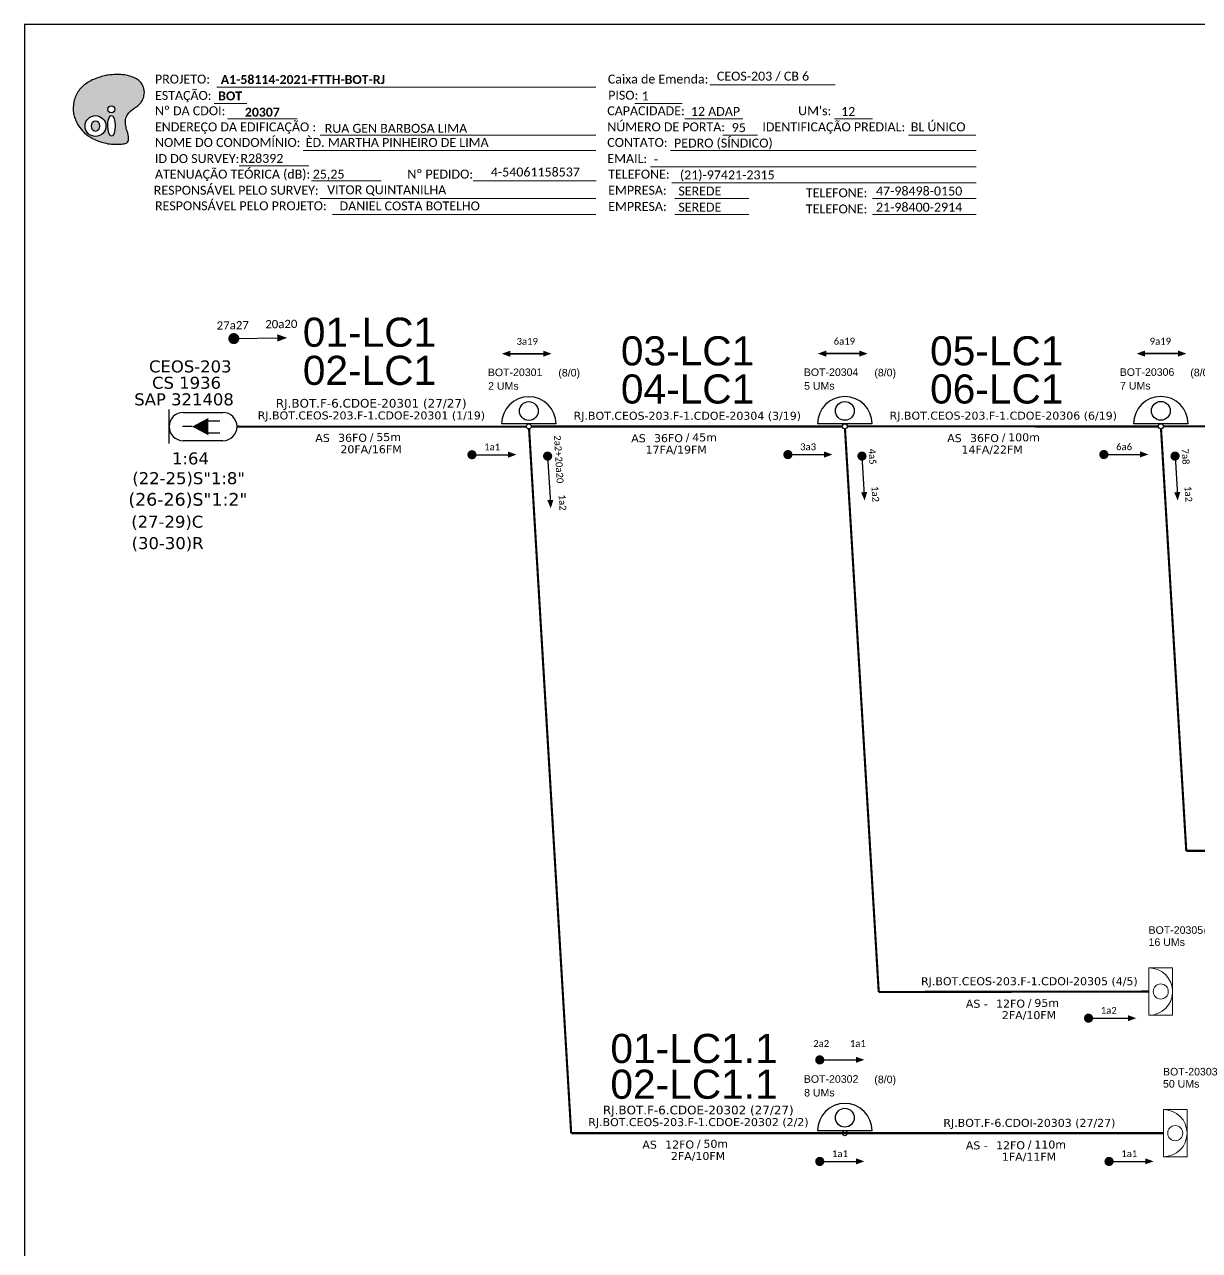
# Model space of a CAD drawing. Header units: inches. Extents: x 26024 to 26862, y 293481 to 294075.
# Drawn here: x 26023.6 to 26306.2, y 293780.7 to 294075.5 of the extents above; entities that cross this region are included whole.
import ezdxf
from ezdxf.enums import TextEntityAlignment as Align

# ---------------------------------------------------------------- set-up
doc = ezdxf.new("R2010")
doc.units = ezdxf.units.IN
doc.header["$MEASUREMENT"] = 0
for name, color, linetype, lineweight in [("20.0-LEGENDA DOS CDO'S", 1, 'Continuous', 0), ('20.1-CDO_INTERIOR', 1, 'Continuous', 0), ('20.2-CDO_POSTE', 1, 'Continuous', 5), ('40.1-ETIQUETAS', 1, 'Continuous', 20)]:
    doc.layers.add(name, color=color, linetype=linetype, lineweight=lineweight)
for name, color, linetype in [('20.4-CEOS', 1, 'Continuous'), ('CAP a instalar', 1, 'Continuous'), ('CD a instalar', 1, 'Continuous'), ('label_cabos', 7, 'Continuous'), ('SETA', 7, 'Continuous'), ('texto', 7, 'Continuous')]:
    doc.layers.add(name, color=color, linetype=linetype)
doc.styles.add('ARIAL', font='arial.ttf')
doc.styles.add('siredit', font='verdana.ttf')
doc.styles.get("Standard").update_dxf_attribs({"font": 'arial.ttf'})
doc.styles.add('WMF-Calibri0', font='calibri.ttf')
doc.styles.add('WMF-Calibri1', font='calibrib.ttf')
doc.linetypes.add('FENCELINE1', pattern='A,0.25,-0.1,[133,ltypeshp.shx,S=0.1,R=0,X=-0.1,Y=0],-0.1,1', length=1.45)

# ---------------------------------------------------------------- blocks, each defined once
blk = doc.blocks.new('CDOE POSTE_')
at = {"color": 0}
blk.add_line((12.92, -5.49), (-2.38, -5.49), dxfattribs=at)
for centre, radius in [((5.27, -1.86), 2.64), ((5.27, -6.2), 0.708)]:
    blk.add_circle(centre, radius, dxfattribs=at)
blk.add_arc((5.27, -5.49), 7.65, 0, 180, dxfattribs=at)
blk = doc.blocks.new('ETIQUETA_RS5F')
at = {"layer": '40.1-ETIQUETAS', "color": 0, "style": 'siredit'}
blk.add_text('/', height=1.5, dxfattribs=at).set_placement((1.58, -1.95), align=Align.MIDDLE_RIGHT)
for tag, p in [('ETIQUETA_R_PRIMARIA', (1.21, 4.1)), ('ETIQUETA_R_SECUNDARIA', (1.21, 2.1)), ('F_ATIVAS/F_MORTAS', (1.14, -4.24))]:
    blk.add_attdef(tag, text='', height=1.5, dxfattribs=at).set_placement(p, align=Align.MIDDLE_CENTER)
for tag, p in [('TIPO_CABO', (-6.58, -2.12)), ('CAP_CABO', (0.4, -2.09))]:
    blk.add_attdef(tag, text='', height=1.5, dxfattribs=at).set_placement(p, align=Align.MIDDLE_RIGHT)
blk.add_attdef('METROS', text='', height=1.5, dxfattribs=at).set_placement((2.14, -1.95), align=Align.MIDDLE_LEFT)
for tag, p in [('FUSÃO_1', (0.85, -8.39)), ('FUSÃO_2', (0.85, -10.6)), ('FUSÃO_3', (0.85, -12.93)), ('FUSÃO_4', (0.85, -15.14)), ('FUSÃO_5', (0.85, -17.16))]:
    blk.add_attdef(tag, text='', height=1.5, dxfattribs=at).set_placement(p, align=Align.CENTER)
blk = doc.blocks.new('CDOI_INT')
at = {"layer": '20.1-CDO_INTERIOR', "color": 0, "lineweight": 18}
blk.add_lwpolyline([(4.25, -4.25), (4.25, 4.25), (0, 4.25), (0, -4.25)], close=True, dxfattribs=at)
blk.add_circle((2.12, 0), 1.36, dxfattribs=at)
blk.add_arc((0, 0), 4.25, 270, 90, dxfattribs=at)
at = {"layer": "20.0-LEGENDA DOS CDO'S", "color": 0, "style": 'ARIAL'}
for tag, p in [('CDO_N', (-0.08, 10.38)), ('SPLITER_1', (21.18, 10.38)), ('SURVEY', (-0.08, 8.2)), ('SPLITER_2', (21.19, 8.68)), ('SAP', (-0.08, 6.23)), ('1:XX', (5.94, -2.22)), ('UMS', (5.94, -4.24))]:
    blk.add_attdef(tag, p, '', height=1.36, dxfattribs=at)
blk.add_attdef('FIBRAS_UTILIZADAS', text='', height=1.36, dxfattribs=at).set_placement((15.34, 10.38), align=Align.CENTER)
blk = doc.blocks.new('SETA1')
at = {"const_width": 1.1}
blk.add_lwpolyline([(-5.28, 0, 1), (-4.18, 0, 1)], format="xyb", close=True, dxfattribs=at)
at = {"layer": 'SETA'}
blk.add_lwpolyline([(-4.73, 0), (4.73, 0)], dxfattribs=at)
blk.add_solid([(4.73, 0.73), (6.74, 0), (4.73, -0.73)], dxfattribs=at)
blk = doc.blocks.new('CDOE-TEXTO PADRÃO')
at = {"layer": "20.0-LEGENDA DOS CDO'S", "color": 0, "style": 'ARIAL'}
for tag, p in [('CDO_N', (0.49, 7.39)), ('CORDOALHA', (0.5, 4.33)), ('SAP', (0.51, 1.67)), ('SPLITER_1', (0.59, -0.91)), ('SPLITER_2', (0.6, -3.55)), ('(XX-XX_F)S', (0.54, -8.29)), ('(XX-XX_L)S', (0.55, -10.83)), ('UMS', (0.55, -13.15))]:
    blk.add_attdef(tag, p, '', height=1.7, rotation=0.118, dxfattribs=at)
blk.add_attdef('FIBRAS_UTILIZADAS', text='', height=1.7, rotation=0.118, dxfattribs=at).set_placement((19.77, 7.43), align=Align.CENTER)
blk = doc.blocks.new('CEOS_RP_CT_DRT')
at = {"layer": '20.4-CEOS', "color": 0}
for p, q in [((-4.54, 1.19), (-1.19, 1.19)), ((-1.19, -1.19), (-4.54, -1.19))]:
    blk.add_line(p, q, dxfattribs=at)
for points in [[(-5.73, -1.43), (-5.73, 1.44)], [(-3.79, 0), (-4.59, 0)], [(-2.47, 0.48), (-1.45, 0.48)], [(-2.47, -0.52), (-1.45, -0.52)]]:
    blk.add_lwpolyline(points, dxfattribs=at)
blk.add_lwpolyline([(-3.79, 0, 0, 1.47, 0), (-2.41, 0, 1.47, 1.47, 0)], format="xyseb", dxfattribs=at)
for centre, start, end in [((-4.54, 0), 90, 270), ((-1.19, 0), 270, 90)]:
    blk.add_arc(centre, 1.19, start, end, dxfattribs=at)
at = {"layer": '20.4-CEOS', "color": 7, "style": 'siredit'}
for tag, p in [('Nº_DA_CEOS', (-2.86, 5.6)), ('LOCAL', (-2.86, 4.24)), ('SAP', (-2.86, 2.78)), ('RACIO_SPLITAGEM', (-2.86, -1.88)), ('FIBRAS_SPLITTER', (-2.86, -3.58)), ('FIBRAS_TOP_C', (-2.86, -5.08)), ('RESERVA_FINAIS', (-2.86, -6.39))]:
    blk.add_attdef(tag, text='', height=1.01, dxfattribs=at).set_placement(p, align=Align.TOP_CENTER)
blk = doc.blocks.new('*U112')
at = {"layer": '20.4-CEOS', "color": 7, "style": 'siredit'}
blk.add_attdef('FIBRAS_SPLITTER', (0, 0), '', height=1.01, dxfattribs=at)
for tag, p, flags in [('ID_ATIVIDADE', (0, -1.483), 3), ('FATOR', (0, -2.795), 1), ('QTDE', (0, -4.107), 1), ('FID', (0, -5.419), 1)]:
    blk.add_attdef(tag, p, '', height=1.01, dxfattribs=dict(at, flags=flags))
blk = doc.blocks.new('OI')
h = blk.add_hatch(color=40)
edge = h.paths.add_edge_path()
edge.add_spline(control_points=[(4.35, -0.67), (3.92, -0.99), (3.26, -1.5), (2.81, -2.59), (2.9, -3.5), (3.06, -4.27), (3.31, -4.85), (3.37, -5.39), (3.4, -5.88), (3.2, -6.4), (2.54, -6.61), (1.65, -6.63), (0.55, -6.67), (-0.56, -6.42), (-1.61, -6.14), (-2.77, -5.61), (-3.92, -4.77), (-4.89, -3.7), (-5.34, -2.65), (-5.6, -1.94), (-5.85, -0.96), (-5.71, 0.47), (-5.1, 2.02), (-4.14, 3.02), (-3.3, 3.61), (-2.37, 4.16), (-1.36, 4.44), (-0.56, 4.7), (0.79, 4.85), (2.24, 4.97), (3.79, 4.57), (4.67, 4.21), (5.44, 3.65), (5.76, 2.99), (6.03, 2.21), (6.01, 1.46), (5.72, 0.64), (5.31, 0.08), (4.88, -0.38), (4.51, -0.55), (4.35, -0.67)], knot_values=[0, 0, 0, 0, 1.60434, 2.417191, 3.427595, 4.282808, 4.776746, 5.304182, 5.888771, 6.258406, 6.858137, 7.79129, 8.986195, 10.124242, 11.187857, 12.242908, 13.953784, 15.414161, 16.515391, 17.349188, 17.675853, 19.552021, 21.515531, 22.568638, 23.63245, 24.621084, 25.782718, 26.745347, 27.142653, 29.870543, 31.004649, 31.921532, 32.709589, 33.801391, 34.042471, 35.192333, 35.971461, 36.628871, 37.254359, 37.836911, 37.836911, 37.836911, 37.836911], degree=3, periodic=0)
h.paths.add_polyline_path([(1.13, -0.87, -1), (-0.04, -0.87, -1)], flags=16)
edge = h.paths.add_edge_path(flags=16)
edge.add_ellipse((0.56, -3.59), major_axis=(-0.02, 1.71), ratio=0.361305, start_angle=0, end_angle=360)
h.paths.add_polyline_path([(-0.36, -3.62, -1), (-3.8, -3.62, -1)], flags=16)
edge = h.paths.add_edge_path(flags=0)
edge.add_ellipse((-2.08, -3.62), major_axis=(0, 0.885), ratio=0.758294, start_angle=0, end_angle=360)
at = {"color": 40}
for centre, radius in [((-2.08, -3.62), 1.72), ((0.54, -0.87), 0.587)]:
    blk.add_circle(centre, radius, dxfattribs=at)
blk.add_ellipse((0.56, -3.59), major_axis=(-0.02, 1.71), ratio=0.361305, dxfattribs=at)
blk.add_ellipse((-2.08, -3.62), major_axis=(0, 0.885), ratio=0.758294, start_param=-3.141592653589792, end_param=3.141592653589792, dxfattribs=at)
at = {"color": 40, "start_tangent": (-0.800898, -0.598801), "end_tangent": (-0.800898, -0.598801)}
blk.add_spline([(4.35, -0.67), (3.2, -1.78), (2.9, -2.54), (2.92, -3.55), (3.12, -4.38), (3.28, -4.85), (3.37, -5.37), (3.35, -5.95), (3.2, -6.29), (2.66, -6.55), (1.73, -6.63), (0.54, -6.62), (-0.58, -6.41), (-1.6, -6.11), (-2.56, -5.67), (-3.95, -4.67), (-4.89, -3.56), (-5.37, -2.56), (-5.64, -1.78), (-5.72, -1.46), (-5.63, 0.42), (-4.84, 2.22), (-4.13, 2.99), (-3.27, 3.62), (-2.4, 4.09), (-1.3, 4.47), (-0.37, 4.72), (0.02, 4.77), (2.75, 4.8), (3.85, 4.53), (4.69, 4.16), (5.31, 3.68), (5.85, 2.73), (5.93, 2.5), (5.94, 1.35), (5.67, 0.62), (5.29, 0.08), (4.84, -0.36), (4.35, -0.67)], degree=3, dxfattribs=at)

msp = doc.modelspace()

# ---------------------------------------------------------------- linework, layer by layer
msp.add_lwpolyline([(26023.65, 293481.49), (26862.21, 293481.49), (26862.21, 294075.49), (26023.65, 294075.49), (26023.65, 293481.49)])
at = {"color": 7, "lineweight": 0}
for points in [[(26069.9, 294060.41), (26161.07, 294060.41)], [(26188.47, 294060.99), (26218.63, 294060.99)], [(26069.28, 294056.47), (26077.14, 294056.47)], [(26170.42, 294056.52), (26181.8, 294056.52)], [(26072.47, 294052.79), (26089.21, 294052.79)], [(26182.48, 294052.79), (26196.42, 294052.79)], [(26218.41, 294052.79), (26227.61, 294052.79)], [(26094.76, 294048.9), (26161.07, 294048.9)], [(26191.58, 294048.9), (26199.92, 294048.9)], [(26236.19, 294048.9), (26252.46, 294048.9)], [(26090.66, 294045.17), (26161.07, 294045.17)], [(26179.02, 294045.17), (26252.49, 294045.17)], [(26075.26, 294041.49), (26091.99, 294041.49)], [(26174.17, 294041.28), (26252.49, 294041.28)], [(26092.7, 294037.93), (26109.43, 294037.93)], [(26131.5, 294037.94), (26160.89, 294037.94)], [(26132.1, 294037.94), (26161.08, 294037.94)], [(26179.32, 294037.4), (26252.49, 294037.4)], [(26094.76, 294033.66), (26161.07, 294033.66)], [(26180.05, 294033.66), (26197.8, 294033.66)], [(26227.57, 294033.66), (26252.49, 294033.66)], [(26097.75, 294029.78), (26161.07, 294029.78)], [(26180.05, 294029.78), (26197.8, 294029.78)], [(26227.57, 294029.78), (26252.49, 294029.78)]]:
    msp.add_lwpolyline(points, dxfattribs=at)
for points, const_width in [([(26073.32, 293999.97, 1), (26074.64, 293999.98, 1)], 1.32), ([(26130.7, 293972.05, 1), (26131.8, 293972.05, 1)], 1.1), ([(26149.41, 293972.27, 1), (26149.48, 293971.17, 1)], 1.1), ([(26206.68, 293972.08, 1), (26207.78, 293972.08, 1)], 1.1), ([(26225, 293972.27, 1), (26225.07, 293971.17, 1)], 1.1), ([(26282.67, 293972.1, 1), (26283.77, 293972.1, 1)], 1.1), ([(26300.3, 293972.27, 1), (26300.36, 293971.17, 1)], 1.1), ([(26214.34, 293826.54, 1), (26215.44, 293826.54, 1)], 1.1), ([(26214.34, 293802.12, 1), (26215.44, 293802.12, 1)], 1.1), ([(26283.91, 293802.12, 1), (26285.01, 293802.12, 1)], 1.1)]:
    msp.add_lwpolyline(points, format="xyb", close=True, dxfattribs=dict(const_width=const_width))
at = {"layer": 'CAP a instalar', "color": 0, "linetype": 'FENCELINE1', "ltscale": 5, "const_width": 0.513}
for points in [[(26074.76, 293978.82), (26144.33, 293978.79)], [(26144.99, 293978.24), (26155.11, 293808.92)], [(26145.54, 293978.85), (26220.32, 293978.82)], [(26221.53, 293978.87), (26296.3, 293978.84)], [(26297.51, 293978.9), (26372.29, 293978.87)], [(26297.54, 293808.92), (26155.11, 293808.92)]]:
    msp.add_lwpolyline(points, dxfattribs=at)
at = {"layer": 'CD a instalar', "color": 8, "linetype": 'FENCELINE1', "ltscale": 5, "const_width": 0.513}
for points in [[(26220.96, 293978.27), (26229.07, 293842.87)], [(26294.06, 293842.97), (26229.07, 293842.87)]]:
    msp.add_lwpolyline(points, dxfattribs=at)
at = {"layer": 'CD a instalar', "color": 1, "linetype": 'FENCELINE1', "ltscale": 5, "const_width": 0.513}
for points in [[(26296.96, 293978.3), (26303.03, 293876.8)], [(26370.05, 293877.03), (26303.03, 293876.8)]]:
    msp.add_lwpolyline(points, dxfattribs=at)
at = {"layer": 'label_cabos', "color": 0}
msp.add_line((26227.46, 293809.52), (26214.37, 293809.52), dxfattribs=at)
for centre, major_axis, start_param, end_param in [((26220.92, 293809.52), (-4.63, 4.63), 3.926991, 7.068583), ((26220.92, 293812.63), (1.6, 1.6), 5.497787, 11.780972), ((26220.92, 293808.92), (-0.428, 0.428), 3.926991, 10.210176)]:
    msp.add_ellipse(centre, major_axis=major_axis, ratio=1, start_param=start_param, end_param=end_param, dxfattribs=at)
at = {"layer": 'SETA'}
for points in [[(26073.98, 293999.98), (26085.32, 294000.12)], [(26139.7, 293996.32), (26149.15, 293996.32)], [(26149.15, 293996.32), (26139.7, 293996.32)], [(26215.68, 293996.35), (26225.14, 293996.35)], [(26225.14, 293996.35), (26215.68, 293996.35)], [(26292.35, 293996.35), (26301.8, 293996.35)], [(26301.8, 293996.35), (26292.35, 293996.35)], [(26131.25, 293972.05), (26140.7, 293972.05)], [(26149.45, 293971.72), (26150.12, 293960.4)], [(26207.23, 293972.08), (26216.69, 293972.08)], [(26225.04, 293971.72), (26225.59, 293962.28)], [(26283.22, 293972.1), (26292.68, 293972.1)], [(26300.33, 293971.72), (26300.88, 293962.28)], [(26214.89, 293826.54), (26224.35, 293826.54)], [(26214.89, 293802.12), (26224.35, 293802.12)], [(26284.46, 293802.12), (26293.92, 293802.12)]]:
    msp.add_lwpolyline(points, dxfattribs=at)
for points in [[(26084.4, 294001.01), (26086.83, 294000.16), (26084.43, 293999.25)], [(26140.46, 293997.07), (26138.44, 293996.34), (26140.46, 293995.6)], [(26148.39, 293997.07), (26150.41, 293996.34), (26148.39, 293995.6)], [(26216.44, 293997.1), (26214.43, 293996.36), (26216.44, 293995.63)], [(26224.38, 293997.1), (26226.4, 293996.36), (26224.38, 293995.63)], [(26293.11, 293997.1), (26291.09, 293996.36), (26293.11, 293995.63)], [(26301.05, 293997.1), (26303.06, 293996.36), (26301.05, 293995.63)], [(26139.95, 293972.8), (26141.96, 293972.07), (26139.95, 293971.33)], [(26215.93, 293972.83), (26217.95, 293972.09), (26215.93, 293971.36)], [(26291.92, 293972.85), (26293.93, 293972.12), (26291.92, 293971.39)], [(26226.29, 293963.08), (26225.68, 293961.03), (26224.83, 293963)], [(26301.58, 293963.08), (26300.97, 293961.03), (26300.12, 293963)], [(26150.82, 293961.21), (26150.21, 293959.15), (26149.36, 293961.12)], [(26223.59, 293827.29), (26225.61, 293826.56), (26223.59, 293825.82)], [(26223.59, 293802.87), (26225.61, 293802.14), (26223.59, 293801.41)], [(26293.16, 293802.87), (26295.17, 293802.14), (26293.16, 293801.41)]]:
    msp.add_solid(points, dxfattribs=at)

# ---------------------------------------------------------------- block references
at = {"color": 7, "xscale": 1.45670871019676, "yscale": 1.45670871019676, "zscale": 1.45670871019676, "rotation": 0.1532896023949059}
msp.add_blockref('OI', (26043.73, 294056.36), dxfattribs=at)
at = {"layer": '20.2-CDO_POSTE', "color": 0}
ref = msp.add_blockref('CDOE-TEXTO PADRÃO', (26142.87, 293978.77), dxfattribs=dict(at, xscale=1.069200003147125, yscale=1.069200003147125, zscale=1.069200003147125))
ref.add_attrib('CDO_N', 'BOT-20301', (26135.07, 293990.94), dxfattribs={"layer": "20.0-LEGENDA DOS CDO'S", "color": 0, "height": 1.817, "rotation": 0.118, "style": 'ARIAL'})
ref.add_attrib('CORDOALHA', '2 UMs', (26135.14, 293987.67), dxfattribs={"layer": '20.1-CDO_INTERIOR', "color": 0, "height": 1.817, "rotation": 0.118, "style": 'ARIAL'})
ref.add_attrib('FIBRAS_UTILIZADAS', '       (8/0)', dxfattribs={"layer": "20.0-LEGENDA DOS CDO'S", "color": 0, "height": 1.8175, "rotation": 0.118, "style": 'ARIAL'}).set_placement((26152.17, 293990.86), align=Align.CENTER)
ref = msp.add_blockref('CDOE-TEXTO PADRÃO', (26218.86, 293978.8), dxfattribs=dict(at, xscale=1.069200003147125, yscale=1.069200003147125, zscale=1.069200003147125))
ref.add_attrib('CDO_N', 'BOT-20304', (26211.06, 293990.97), dxfattribs={"layer": "20.0-LEGENDA DOS CDO'S", "color": 0, "height": 1.817, "rotation": 0.118, "style": 'ARIAL'})
ref.add_attrib('CORDOALHA', '5 UMs', (26211.13, 293987.69), dxfattribs={"layer": '20.1-CDO_INTERIOR', "color": 0, "height": 1.817, "rotation": 0.118, "style": 'ARIAL'})
ref.add_attrib('FIBRAS_UTILIZADAS', '       (8/0)', dxfattribs={"layer": "20.0-LEGENDA DOS CDO'S", "color": 0, "height": 1.8175, "rotation": 0.118, "style": 'ARIAL'}).set_placement((26228.16, 293990.89), align=Align.CENTER)
at = {"layer": '20.2-CDO_POSTE', "color": 5}
ref = msp.add_blockref('CDOE-TEXTO PADRÃO', (26294.84, 293978.82), dxfattribs=dict(at, xscale=1.069200003147125, yscale=1.069200003147125, zscale=1.069200003147125))
ref.add_attrib('CDO_N', 'BOT-20306', (26287.04, 293991), dxfattribs={"layer": "20.0-LEGENDA DOS CDO'S", "color": 0, "height": 1.817, "rotation": 0.118, "style": 'ARIAL'})
ref.add_attrib('CORDOALHA', '7 UMs', (26287.11, 293987.72), dxfattribs={"layer": '20.1-CDO_INTERIOR', "color": 0, "height": 1.817, "rotation": 0.118, "style": 'ARIAL'})
ref.add_attrib('FIBRAS_UTILIZADAS', '       (8/0)', dxfattribs={"layer": "20.0-LEGENDA DOS CDO'S", "color": 0, "height": 1.8175, "rotation": 0.118, "style": 'ARIAL'}).set_placement((26304.14, 293990.91), align=Align.CENTER)
at = {"layer": '20.2-CDO_POSTE', "color": 0}
ref = msp.add_blockref('CDOE-TEXTO PADRÃO', (26218.86, 293808.84), dxfattribs=dict(at, xscale=1.069200003147125, yscale=1.069200003147125, zscale=1.069200003147125))
ref.add_attrib('CDO_N', 'BOT-20302', (26211.06, 293821.02), dxfattribs={"layer": "20.0-LEGENDA DOS CDO'S", "color": 0, "height": 1.817, "rotation": 0.118, "style": 'ARIAL'})
ref.add_attrib('CORDOALHA', '8 UMs', (26211.13, 293817.74), dxfattribs={"layer": '20.1-CDO_INTERIOR', "color": 0, "height": 1.817, "rotation": 0.118, "style": 'ARIAL'})
ref.add_attrib('FIBRAS_UTILIZADAS', '       (8/0)', dxfattribs={"layer": "20.0-LEGENDA DOS CDO'S", "color": 0, "height": 1.8175, "rotation": 0.118, "style": 'ARIAL'}).set_placement((26228.16, 293820.93), align=Align.CENTER)
at = {"layer": '20.4-CEOS', "color": 0}
ref = msp.add_blockref('CEOS_RP_CT_DRT', (26074.76, 293978.81), dxfattribs=dict(at, xscale=2.853398852348328, yscale=2.853398852348328, zscale=2.853398852348328))
ref.add_attrib('Nº_DA_CEOS', 'CEOS-203', dxfattribs={"color": 7, "height": 2.881, "style": 'siredit'}).set_placement((26063.51, 293994.73), align=Align.TOP_CENTER)
ref.add_attrib('LOCAL', 'CS 1936', dxfattribs={"color": 7, "height": 2.881, "style": 'siredit'}).set_placement((26062.61, 293990.8), align=Align.TOP_CENTER)
ref.add_attrib('SAP', 'SAP 321408', dxfattribs={"color": 7, "height": 2.881, "style": 'siredit'}).set_placement((26062.01, 293986.81), align=Align.TOP_CENTER)
ref.add_attrib('RACIO_SPLITAGEM', '1:64', dxfattribs={"color": 7, "height": 2.881, "style": 'siredit'}).set_placement((26063.55, 293972.6), align=Align.TOP_CENTER)
ref.add_attrib('FIBRAS_SPLITTER', '(22-25)S"1:8"', dxfattribs={"color": 7, "height": 2.881, "style": 'siredit'}).set_placement((26063.11, 293967.85), align=Align.TOP_CENTER)
ref.add_attrib('FIBRAS_TOP_C', '(27-29)C', dxfattribs={"color": 7, "height": 2.881, "style": 'siredit'}).set_placement((26057.98, 293957.39), align=Align.TOP_CENTER)
ref.add_attrib('RESERVA_FINAIS', '(30-30)R', dxfattribs={"color": 7, "height": 2.881, "style": 'siredit'}).set_placement((26058.06, 293952.24), align=Align.TOP_CENTER)
at = {"layer": '20.4-CEOS', "color": 0, "lineweight": 0, "xscale": 3.01711355427842, "yscale": 3.01711355427842, "zscale": 3.01711355427842, "rotation": 359.9796179511374}
msp.add_blockref('*U112', (26048.62, 293959.81), dxfattribs=at).add_auto_attribs({'FIBRAS_SPLITTER': '(26-26)S"1:2"'})
at = {"layer": '40.1-ETIQUETAS', "color": 0}
ref = msp.add_blockref('ETIQUETA_RS5F', (26105.54, 293978.8), dxfattribs=dict(at, xscale=1.283, yscale=1.283, zscale=1.283))
ref.add_attrib('ETIQUETA_R_PRIMARIA', 'RJ.BOT.F-6.CDOE-20301 (27/27)', dxfattribs={"color": 0, "height": 2.0899, "style": 'siredit'}).set_placement((26107.02, 293984.42), align=Align.MIDDLE_CENTER)
ref.add_attrib('ETIQUETA_R_SECUNDARIA', 'RJ.BOT.CEOS-203.F-1.CDOE-20301 (1/19)', dxfattribs={"color": 0, "height": 1.9245, "style": 'siredit'}).set_placement((26107.06, 293981.5), align=Align.MIDDLE_CENTER)
ref.add_attrib('TIPO_CABO', 'AS', dxfattribs={"color": 0, "height": 1.925, "style": 'siredit'}).set_placement((26097.06, 293976.09), align=Align.MIDDLE_RIGHT)
ref.add_attrib('CAP_CABO', '36FO', dxfattribs={"color": 0, "height": 1.925, "style": 'siredit'}).set_placement((26106.01, 293976.12), align=Align.MIDDLE_RIGHT)
ref.add_attrib('METROS', '55m', dxfattribs={"color": 0, "height": 1.925, "style": 'siredit'}).set_placement((26108.25, 293976.3), align=Align.MIDDLE_LEFT)
ref.add_attrib('F_ATIVAS/F_MORTAS', '20FA/16FM', dxfattribs={"color": 0, "height": 1.925, "style": 'siredit'}).set_placement((26106.97, 293973.36), align=Align.MIDDLE_CENTER)
ref = msp.add_blockref('ETIQUETA_RS5F', (26181.52, 293978.72), dxfattribs=dict(at, xscale=1.283039983498748, yscale=1.283039983498748, zscale=1.283039983498748))
ref.add_attrib('ETIQUETA_R_SECUNDARIA', 'RJ.BOT.CEOS-203.F-1.CDOE-20304 (3/19)', dxfattribs={"color": 0, "height": 1.9246, "style": 'siredit'}).set_placement((26183.04, 293981.42), align=Align.MIDDLE_CENTER)
ref.add_attrib('TIPO_CABO', 'AS', dxfattribs={"color": 0, "height": 1.925, "style": 'siredit'}).set_placement((26173.03, 293976.01), align=Align.MIDDLE_RIGHT)
ref.add_attrib('CAP_CABO', '36FO', dxfattribs={"color": 0, "height": 1.925, "style": 'siredit'}).set_placement((26181.99, 293976.04), align=Align.MIDDLE_RIGHT)
ref.add_attrib('METROS', '45m', dxfattribs={"color": 0, "height": 1.925, "style": 'siredit'}).set_placement((26184.23, 293976.22), align=Align.MIDDLE_LEFT)
ref.add_attrib('F_ATIVAS/F_MORTAS', '17FA/19FM', dxfattribs={"color": 0, "height": 1.925, "style": 'siredit'}).set_placement((26180.36, 293973.28), align=Align.MIDDLE_CENTER)
ref = msp.add_blockref('ETIQUETA_RS5F', (26257.51, 293978.75), dxfattribs=dict(at, xscale=1.283039983498748, yscale=1.283039983498748, zscale=1.283039983498748))
ref.add_attrib('ETIQUETA_R_SECUNDARIA', 'RJ.BOT.CEOS-203.F-1.CDOE-20306 (6/19)', dxfattribs={"color": 0, "height": 1.9246, "style": 'siredit'}).set_placement((26259.02, 293981.45), align=Align.MIDDLE_CENTER)
ref.add_attrib('TIPO_CABO', 'AS', dxfattribs={"color": 0, "height": 1.925, "style": 'siredit'}).set_placement((26249.02, 293976.04), align=Align.MIDDLE_RIGHT)
ref.add_attrib('CAP_CABO', '36FO', dxfattribs={"color": 0, "height": 1.925, "style": 'siredit'}).set_placement((26257.98, 293976.06), align=Align.MIDDLE_RIGHT)
ref.add_attrib('METROS', '100m', dxfattribs={"color": 0, "height": 1.925, "style": 'siredit'}).set_placement((26260.21, 293976.24), align=Align.MIDDLE_LEFT)
ref.add_attrib('F_ATIVAS/F_MORTAS', '14FA/22FM', dxfattribs={"color": 0, "height": 1.925, "style": 'siredit'}).set_placement((26256.34, 293973.3), align=Align.MIDDLE_CENTER)
at = {"layer": '40.1-ETIQUETAS', "color": 8}
ref = msp.add_blockref('CDOI_INT', (26294.06, 293842.97), dxfattribs=dict(at, xscale=1.336957873303117, yscale=1.336957873303117, zscale=1.336957873303117))
ref.add_attrib('CDO_N', 'BOT-20305', (26293.95, 293856.85), dxfattribs={"layer": "20.0-LEGENDA DOS CDO'S", "color": 0, "height": 1.819, "style": 'ARIAL'})
ref.add_attrib('FIBRAS_UTILIZADAS', '(PARCIAL/0)', dxfattribs={"layer": "20.0-LEGENDA DOS CDO'S", "color": 0, "height": 1.8186, "style": 'ARIAL'}).set_placement((26314.57, 293856.85), align=Align.CENTER)
ref.add_attrib('SURVEY', '16 UMs', (26293.96, 293853.94), dxfattribs={"layer": "20.0-LEGENDA DOS CDO'S", "color": 0, "height": 1.819, "style": 'ARIAL'})
at = {"layer": '40.1-ETIQUETAS', "color": 0}
ref = msp.add_blockref('ETIQUETA_RS5F', (26184.2, 293808.88), dxfattribs=dict(at, xscale=1.283, yscale=1.283, zscale=1.283))
ref.add_attrib('ETIQUETA_R_PRIMARIA', 'RJ.BOT.F-6.CDOE-20302 (27/27)', dxfattribs={"color": 0, "height": 2.0899, "style": 'siredit'}).set_placement((26185.67, 293814.49), align=Align.MIDDLE_CENTER)
ref.add_attrib('ETIQUETA_R_SECUNDARIA', 'RJ.BOT.CEOS-203.F-1.CDOE-20302 (2/2)', dxfattribs={"color": 0, "height": 1.9245, "style": 'siredit'}).set_placement((26185.71, 293811.58), align=Align.MIDDLE_CENTER)
ref.add_attrib('TIPO_CABO', 'AS', dxfattribs={"color": 0, "height": 1.925, "style": 'siredit'}).set_placement((26175.71, 293806.16), align=Align.MIDDLE_RIGHT)
ref.add_attrib('CAP_CABO', '12FO', dxfattribs={"color": 0, "height": 1.925, "style": 'siredit'}).set_placement((26184.67, 293806.19), align=Align.MIDDLE_RIGHT)
ref.add_attrib('METROS', '50m', dxfattribs={"color": 0, "height": 1.925, "style": 'siredit'}).set_placement((26186.91, 293806.37), align=Align.MIDDLE_LEFT)
ref.add_attrib('F_ATIVAS/F_MORTAS', '2FA/10FM', dxfattribs={"color": 0, "height": 1.925, "style": 'siredit'}).set_placement((26185.62, 293803.43), align=Align.MIDDLE_CENTER)
at = {"layer": 'CAP a instalar', "color": 0, "linetype": 'FENCELINE1', "ltscale": 5}
ref = msp.add_blockref('CDOI_INT', (26297.54, 293808.92), dxfattribs=dict(at, xscale=1.336957873303117, yscale=1.336957873303117, zscale=1.336957873303117))
ref.add_attrib('CDO_N', 'BOT-20303', (26297.43, 293822.8), dxfattribs={"layer": "20.0-LEGENDA DOS CDO'S", "color": 0, "height": 1.819, "style": 'ARIAL'})
ref.add_attrib('FIBRAS_UTILIZADAS', '(64/0)', dxfattribs={"layer": "20.0-LEGENDA DOS CDO'S", "color": 0, "height": 1.819, "style": 'ARIAL'}).set_placement((26318.05, 293822.8), align=Align.CENTER)
ref.add_attrib('SURVEY', '50 UMs', (26297.43, 293819.88), dxfattribs={"layer": "20.0-LEGENDA DOS CDO'S", "color": 0, "height": 1.819, "style": 'ARIAL'})
at = {"layer": 'CD a instalar', "color": 8}
ref = msp.add_blockref('ETIQUETA_RS5F', (26263.78, 293842.75), dxfattribs=dict(at, xscale=1.283039976607909, yscale=1.283039976607909, zscale=1.283039976607909))
ref.add_attrib('ETIQUETA_R_SECUNDARIA', 'RJ.BOT.CEOS-203.F-1.CDOI-20305 (4/5)', dxfattribs={"layer": '40.1-ETIQUETAS', "color": 0, "height": 1.9246, "style": 'siredit'}).set_placement((26265.3, 293845.45), align=Align.MIDDLE_CENTER)
ref.add_attrib('TIPO_CABO', 'AS -', dxfattribs={"layer": '40.1-ETIQUETAS', "color": 0, "height": 1.925, "style": 'siredit'}).set_placement((26255.29, 293840.04), align=Align.MIDDLE_RIGHT)
ref.add_attrib('CAP_CABO', '12FO', dxfattribs={"layer": '40.1-ETIQUETAS', "color": 0, "height": 1.925, "style": 'siredit'}).set_placement((26264.25, 293840.07), align=Align.MIDDLE_RIGHT)
ref.add_attrib('METROS', '95m', dxfattribs={"layer": '40.1-ETIQUETAS', "color": 0, "height": 1.925, "style": 'siredit'}).set_placement((26266.49, 293840.24), align=Align.MIDDLE_LEFT)
ref.add_attrib('F_ATIVAS/F_MORTAS', '2FA/10FM', dxfattribs={"layer": '40.1-ETIQUETAS', "color": 0, "height": 1.925, "style": 'siredit'}).set_placement((26265.21, 293837.3), align=Align.MIDDLE_CENTER)
at = {"layer": 'CD a instalar', "color": 0}
ref = msp.add_blockref('ETIQUETA_RS5F', (26263.78, 293808.7), dxfattribs=dict(at, xscale=1.283039976607909, yscale=1.283039976607909, zscale=1.283039976607909))
ref.add_attrib('ETIQUETA_R_SECUNDARIA', 'RJ.BOT.F-6.CDOI-20303 (27/27)', dxfattribs={"layer": '40.1-ETIQUETAS', "color": 0, "height": 1.9246, "style": 'siredit'}).set_placement((26265.3, 293811.4), align=Align.MIDDLE_CENTER)
ref.add_attrib('TIPO_CABO', 'AS -', dxfattribs={"layer": '40.1-ETIQUETAS', "color": 0, "height": 1.925, "style": 'siredit'}).set_placement((26255.29, 293805.98), align=Align.MIDDLE_RIGHT)
ref.add_attrib('CAP_CABO', '12FO', dxfattribs={"layer": '40.1-ETIQUETAS', "color": 0, "height": 1.925, "style": 'siredit'}).set_placement((26264.25, 293806.01), align=Align.MIDDLE_RIGHT)
ref.add_attrib('METROS', '110m', dxfattribs={"layer": '40.1-ETIQUETAS', "color": 0, "height": 1.925, "style": 'siredit'}).set_placement((26266.49, 293806.19), align=Align.MIDDLE_LEFT)
ref.add_attrib('F_ATIVAS/F_MORTAS', '1FA/11FM', dxfattribs={"layer": '40.1-ETIQUETAS', "color": 0, "height": 1.925, "style": 'siredit'}).set_placement((26265.21, 293803.25), align=Align.MIDDLE_CENTER)
at = {"layer": 'label_cabos', "xscale": 0.8553599894046784, "yscale": 0.8553599894046784, "zscale": 0.85536}
for p in [(26140.42, 293984.15), (26216.41, 293984.18)]:
    msp.add_blockref('CDOE POSTE_', p, dxfattribs=at)
at = {"layer": 'label_cabos', "color": 5, "xscale": 0.8553599894046784, "yscale": 0.8553599894046784, "zscale": 0.85536}
msp.add_blockref('CDOE POSTE_', (26292.4, 293984.2), dxfattribs=at)
at = {"layer": 'SETA', "color": 2}
msp.add_blockref('SETA1', (26284.26, 293836.57), dxfattribs=at)

# ---------------------------------------------------------------- texts
at = {"color": 7, "lineweight": 0, "style": 'WMF-Calibri0'}
for s, height, p in [('PROJETO:', 2.151, (26055.02, 294061.3)), ('Caixa de Emenda:', 2.1513, (26163.93, 294061.3)), ('ESTAÇÃO:', 2.151, (26055.02, 294057.37)), ('PISO:', 2.151, (26164.01, 294057.42)), ('Nº DA CDOI:', 2.1513, (26055.02, 294053.68)), ('CAPACIDADE:', 2.1513, (26163.79, 294053.68)), ("UM's:", 2.151, (26209.69, 294053.68)), ('ENDEREÇO DA EDIFICAÇÃO :', 2.1513, (26055.02, 294049.8)), ('NÚMERO DE PORTA:', 2.1513, (26163.79, 294049.8)), ('IDENTIFICAÇÃO PREDIAL:', 2.1513, (26201.09, 294049.8)), ('BL ÚNICO', 2.151, (26236.79, 294049.8)), ('NOME DO CONDOMÍNIO:', 2.1513, (26055.02, 294046.06)), ('ÈD. MARTHA PINHEIRO DE LIMA ', 2.1513, (26091.28, 294046.06)), ('CONTATO:', 2.151, (26163.79, 294046.06)), ('ID DO SURVEY:', 2.1513, (26055.02, 294042.18)), ('EMAIL:', 2.151, (26163.79, 294042.18)), ('ATENUAÇÃO TEÓRICA (dB):', 2.1513, (26055.02, 294038.44)), ('25,25 ', 2.151, (26092.96, 294038.44)), ('Nº PEDIDO:', 2.151, (26115.72, 294038.45)), ('TELEFONE:', 2.151, (26164.01, 294038.44)), ('RESPONSÁVEL PELO SURVEY:', 2.1513, (26054.73, 294034.56)), ('EMPRESA:', 2.151, (26164.01, 294034.56)), ('TELEFONE:', 2.151, (26211.54, 294033.96)), ('RESPONSÁVEL PELO PROJETO:', 2.1513, (26055.02, 294030.83)), ('EMPRESA:', 2.151, (26164.01, 294030.68)), ('TELEFONE:', 2.151, (26211.54, 294030.07))]:
    msp.add_text(s, height=height, dxfattribs=at).set_placement(p)
at = {"color": 7, "linetype": 'Continuous'}
for s, height, style, p in [('A1-58114-2021-FTTH-BOT-RJ', 2.1513, 'WMF-Calibri1', (26070.85, 294061.19)), ('CEOS-203 / CB 6', 2.1513, 'WMF-Calibri0', (26190.15, 294062)), ('BOT', 2.151, 'WMF-Calibri1', (26070.23, 294057.25)), ('1', 2.15, 'WMF-Calibri0', (26172.04, 294057.24)), ('12 ADAP', 2.151, 'WMF-Calibri0', (26183.89, 294053.53)), ('12', 2.151, 'WMF-Calibri0', (26220.03, 294053.51)), (' RUA GEN BARBOSA LIMA ', 2.1513, 'WMF-Calibri0', (26095.08, 294049.45)), ('95', 2.151, 'WMF-Calibri0', (26193.72, 294049.62)), ('PEDRO (SÍNDICO)', 2.1513, 'WMF-Calibri0', (26179.84, 294045.92)), ('R28392', 2.151, 'WMF-Calibri0', (26075.58, 294042.22)), ('-', 2.15, 'WMF-Calibri0', (26175.02, 294042)), ('  (21)-97421-2315', 2.1513, 'WMF-Calibri0', (26179.75, 294038.25)), ('VITOR QUINTANILHA', 2.1513, 'WMF-Calibri0', (26096.44, 294034.67)), ('SEREDE', 2.151, 'WMF-Calibri0', (26180.89, 294034.38)), ('47-98498-0150', 2.1513, 'WMF-Calibri0', (26228.41, 294034.38)), ('DANIEL COSTA BOTELHO', 2.1513, 'WMF-Calibri0', (26099.42, 294030.79)), ('SEREDE', 2.151, 'WMF-Calibri0', (26180.89, 294030.5)), ('21-98400-2914', 2.1513, 'WMF-Calibri0', (26228.41, 294030.5))]:
    msp.add_text(s, height=height, dxfattribs=dict(at, style=style)).set_placement(p)
at = {"color": 7, "linetype": 'Continuous', "style": 'WMF-Calibri1'}
msp.add_text('20307', height=2.151, dxfattribs=at).set_placement((26080.84, 294053.34), align=Align.CENTER)
at = {"color": 7, "style": 'WMF-Calibri0'}
msp.add_text('4-54061158537', height=2.1513, dxfattribs=at).set_placement((26135.79, 294038.95))
at = {"layer": 'texto', "attachment_point": 5}
for s, insert, char_height, width, rotation in [('{\\fCalibri|b0|i0|c0|p34;\\C7;27a27}', (26073.73, 294003.17), 1.98, 33.4736, 0.7365), ('{\\fCalibri|b0|i0|c0|p34;\\C7;20a20}', (26085.4, 294003.46), 1.98, 33.4736, 0.7365), ('{\\fCalibri|b0|i0|c0|p34;\\C7;2a2+20a20}', (26152.13, 293970.95), 1.65, 27.8947, 273.3428), ('{\\fCalibri|b0|i0|c0|p34;\\C7;4a5}', (26227.56, 293971.61), 1.65, 27.8947, 273.3428), ('{\\fCalibri|b0|i0|c0|p34;\\C7;7a8}', (26302.85, 293971.61), 1.65, 27.8947, 273.3428), ('{\\fCalibri|b0|i0|c0|p34;\\C7;1a2}', (26153.02, 293960.54), 1.65, 27.8947, 273.3428), ('{\\fCalibri|b0|i0|c0|p34;\\C7;1a2}', (26228.26, 293962.6), 1.65, 27.8947, 273.3428), ('{\\fCalibri|b0|i0|c0|p34;\\C7;1a2}', (26303.55, 293962.6), 1.65, 27.8947, 273.3428)]:
    msp.add_mtext(s, dxfattribs=dict(at, insert=insert, char_height=char_height, width=width, rotation=rotation))
at = {"layer": 'texto', "color": 3, "char_height": 7, "width": 41.71, "attachment_point": 5}
for s, insert in [('{\\fArial|b0|i0|c0|p34;01-LC1}', (26106.61, 294001.46)), ('{\\fArial|b0|i0|c0|p34;03-LC1}', (26183.1, 293996.98)), ('{\\fArial|b0|i0|c0|p34;05-LC1}', (26257.46, 293996.98)), ('{\\fArial|b0|i0|c0|p34;02-LC1}', (26106.61, 293992.29)), ('{\\fArial|b0|i0|c0|p34;04-LC1}', (26183.1, 293987.81)), ('{\\fArial|b0|i0|c0|p34;06-LC1}', (26257.46, 293987.81)), ('{\\fArial|b0|i0|c0|p34;01-LC1.1}', (26184.66, 293829.24)), ('{\\fArial|b0|i0|c0|p34;02-LC1.1}', (26184.66, 293820.64))]:
    msp.add_mtext(s, dxfattribs=dict(at, insert=insert))
at = {"layer": 'texto', "char_height": 1.65, "width": 27.8947, "attachment_point": 5}
for s, insert in [('{\\fCalibri|b0|i0|c0|p34;\\C7;3a19}', (26144.54, 293999.3)), ('{\\fCalibri|b0|i0|c0|p34;\\C7; 6a19}', (26220.52, 293999.33)), ('{\\fCalibri|b0|i0|c0|p34;\\C7;9a19}', (26296.8, 293999.33)), ('{\\fCalibri|b0|i0|c0|p34;\\C7;1a1}', (26136.11, 293973.91)), ('{\\fCalibri|b0|i0|c0|p34;\\C7;3a3}', (26212.09, 293973.94)), ('{\\fCalibri|b0|i0|c0|p34;\\C7;6a6}', (26288.08, 293973.97)), ('{\\fCalibri|b0|i0|c0|p34;\\C7;1a2}', (26284.39, 293838.44)), ('{\\fCalibri|b0|i0|c0|p34;\\C7;2a2}', (26215.24, 293830.48)), ('{\\fCalibri|b0|i0|c0|p34;\\C7;1a1}', (26224.05, 293830.48)), ('{\\fCalibri|b0|i0|c0|p34;\\C7;1a1}', (26219.75, 293803.99)), ('{\\fCalibri|b0|i0|c0|p34;\\C7;1a1}', (26289.32, 293803.99))]:
    msp.add_mtext(s, dxfattribs=dict(at, insert=insert))

doc.saveas('drawing.dxf')
